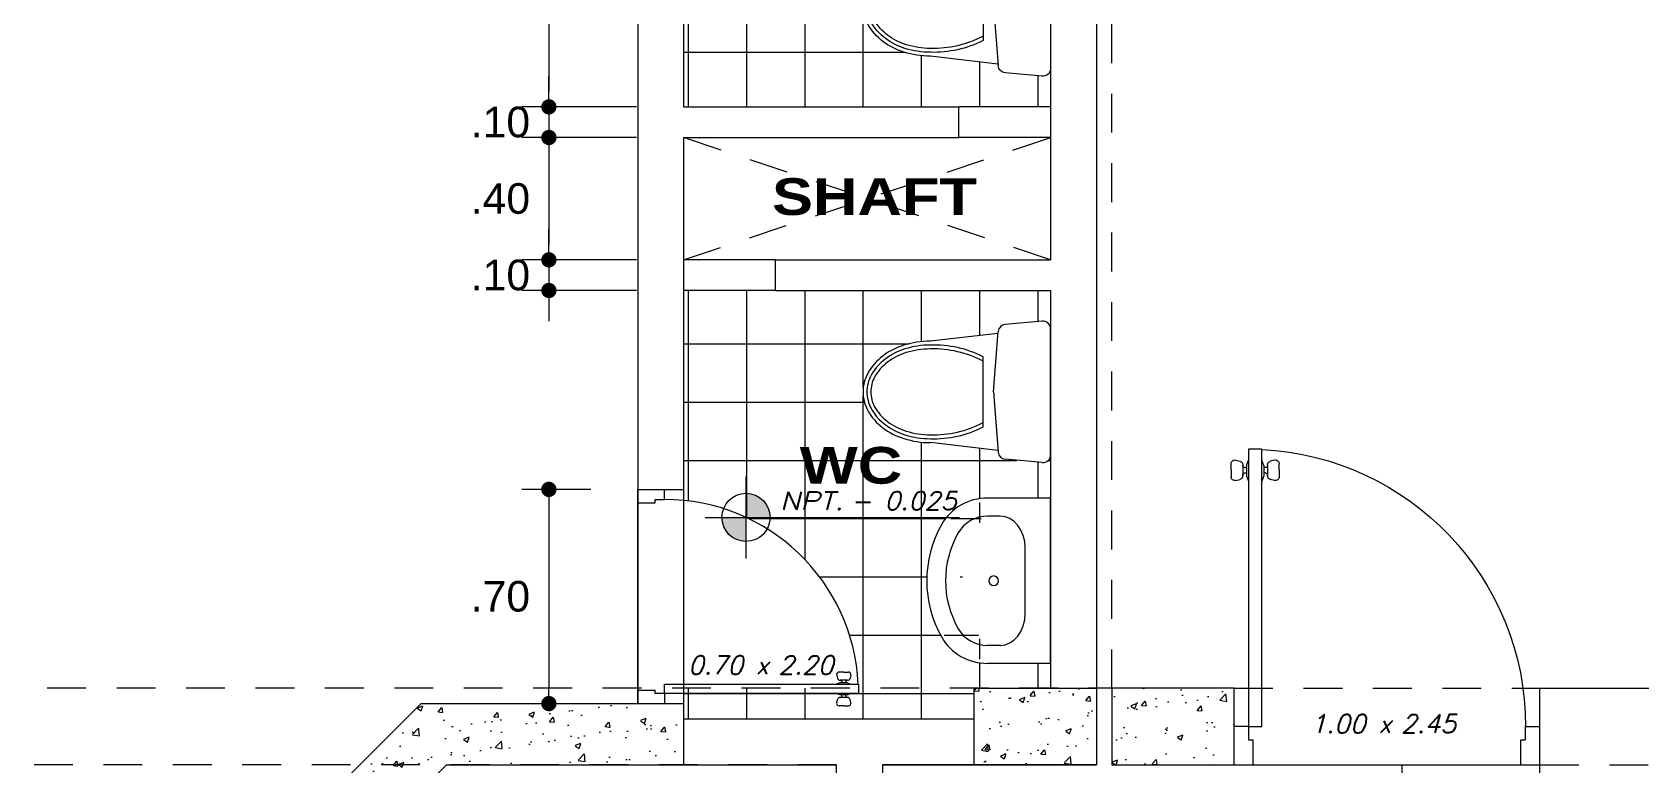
# Model space of a CAD drawing. Header units: millimetres. Extents: x 2178 to 2304, y 1220 to 1359.
# Drawn here: x 2190.05 to 2195.31, y 1340.27 to 1342.66 of the extents above; entities that cross this region are included whole.
import ezdxf
from ezdxf.enums import TextEntityAlignment as Align

# ---------------------------------------------------------------- set-up
doc = ezdxf.new("R2010")
doc.units = ezdxf.units.MM
doc.linetypes.add('HIDDEN', pattern=[9.524999999999999, 6.35, -3.175])
doc.layers.get('0').update_dxf_attribs({"lineweight": 0})
for name, color, linetype, lineweight in [('carpinteria', 12, 'Continuous', 5), ('COTAS', 40, 'Continuous', 20), ('Mobiliario', 52, 'Continuous', 5), ('PLUMA 1', 46, 'Continuous', 13), ('PLUMA 7', 10, 'Continuous', 0), ('PLUMA4', 160, 'Continuous', 40), ('PROY', 13, 'HIDDEN', 13), ('TEXTO', 5, 'Continuous', 18), ('TEXTOS', 42, 'Continuous', 13)]:
    doc.layers.add(name, color=color, linetype=linetype, lineweight=lineweight)
doc.layers.add('pisos....', color=7, linetype='Continuous', lineweight=5, true_color=0x7c7f7e)
doc.styles.add('ARIAL', font='arial.ttf')
doc.styles.add('ARIAL-N', font='arialbd.ttf')
doc.styles.add('SIMPLEX', font='simplex.shx', dxfattribs={"width": 1.2, "oblique": 15})
doc.dimstyles.new('RPM 50', dxfattribs={"dimtxt": 0.1, "dimasz": 0.05, "dimexe": 0.08849999999999973, "dimexo": 0.1535, "dimgap": 0.07099999999999997, "dimtad": 2, "dimtih": 1, "dimtoh": 1, "dimzin": 4, "dimdsep": 46, "dimtxsty": 'ARIAL', "dimblk": 'DOT', "dimcen": 0.4, "dimdle": 0.25, "dimclrd": 8, "dimclre": 8, "dimclrt": 9, "dimadec": 0, "dimazin": 0, "dimtfac": 1, "dimtix": 1, "dimtmove": 0, "dimatfit": 3, "dimldrblk": 'DOT', "dimfxl": 0.5, "dimfxlon": 1, "dimlwd": 0, "dimlwe": 0, "dimarcsym": 0})
pattern_1 = [(0, (1019.093095671087, -426.9564722311436), (0, 0.1905), []), (90, (1019.093095671087, -426.9564722311436), (-0.1905, 1.166437552015814e-17), [])]
pattern_2 = [(49.99999999999999, (1024.543095671087, -430.4064722311437), (0.182184668996004, -0.01593908553890309), [0.01905, -0.20955]), (355, (1024.543095671087, -430.4064722311437), (-0.03524342142496934, 0.1910568452390352), [0.01524, -0.16764058417]), (100.4514447, (1024.558277678087, -430.4078004846438), (0.1469412470903533, 0.1751177519121951), [0.01619000879999998, -0.1780902445999998]), (46.18420000000001, (1024.543095671087, -430.3556722311437), (0.2710790408921299, -0.04204232793272715), [0.028575, -0.314325]), (96.63555760999992, (1024.565685571087, -430.3591757311438), (0.237404134051503, 0.2474261245977215), [0.02428502314, -0.26713560816]), (351.1841511700001, (1024.543095671087, -430.3556722311437), (0.237404134064977, 0.2474261245855326), [0.02285996707, -0.25145973192]), (21, (1024.568495671087, -430.3683722311437), (0.1516143912691325, -0.1022651981870876), [0.01905, -0.20955]), (326.0000000000001, (1024.568495671087, -430.3683722311437), (0.06180202834764707, 0.1841879661223193), [0.01524, -0.16764]), (71.45144499999999, (1024.581130203687, -430.3768943310436), (0.2134164192787162, 0.08192276888590524), [0.0161900088, -0.1780899376]), (37.50000000000001, (1024.543095671087, -430.4064722311437), (0.003088603250591816, 0.0845550388731531), [0, -0.165608, 0, -0.17018, 0, -0.168275]), (7.499999999999999, (1024.543095671087, -430.4064722311437), (0.06681966251030574, 0.1001805748181195), [0, -0.09702799999999999, 0, -0.161798, 0, -0.06413500000000001]), (327.5, (1024.486453671087, -430.4064722311437), (0.1355905951668714, -0.005728743992673458), [0, -0.0635, 0, -0.19812, 0, -0.26289]), (317.5, (1024.461053671087, -430.4064722311437), (0.148129181386018, 0.02542649103333302), [0, -0.08255, 0, -0.131572, 0, -0.18669])]

# ---------------------------------------------------------------- blocks, each defined once
blk = doc.blocks.new('puerta de 0.80')
for p, q in [((0, 0.7578726278069325), (0, 0.8078726278070008)), ((0, 0.05787262780700075), (0, 0.8078726278070008)), ((0.1000000000000227, 0.770372627806978), (0.1000000000000227, 0.8078726278070008)), ((0, 0.7578726278069325), (0.06500000000005457, 0.7578726278069325)), ((0.06500000000005457, 0.7578726278069325), (0.06500000000005457, 0.770372627806978)), ((0.06500000000005457, 0.770372627806978), (0.1000000000000227, 0.770372627806978)), ((0.743372223558481, 0.1131570363396577), (0.7462233707656196, 0.1025164101029077)), ((0.7699992280930701, 0.1257452267906274), (0.753031481821381, 0.1257452267906274)), ((0.7820575276252839, 0.09510460055400927), (0.7558826290285197, 0.09510460055400927)), ((0.7558826290285197, 0.09510460055400927), (0.7579409285608563, 0.09510460055400927)), ((0.7820575276252839, 0.08545825626470105), (0.7558826290285197, 0.08545825626470105)), ((0.762940928560738, 0.09010460055401381), (0.762940928560738, 0.08545825626470105)), ((0.7699992280930701, 0.1257452267906274), (0.7869669743646455, 0.1257452267906274)), ((0.7770575276252885, 0.09010460055401381), (0.7770575276252885, 0.08545825626470105)), ((0.7841158271576205, 0.09510460055400927), (0.7820575276252839, 0.09510460055400927)), ((0.7966262326275455, 0.1131570363396577), (0.7937750854204069, 0.1025164101029077)), ((0, 0.007872627806932542), (0, 0.05787262780700075)), ((0, 0.05787262780700075), (0.06500000000005457, 0.05787262780700075)), ((0.06500000000005457, 0.04537262780695528), (0.06500000000005457, 0.05787262780700075)), ((0.1000000000000227, 0.04537262780695528), (0.06500000000005457, 0.04537262780695528)), ((0.1000000000000227, 0.08037262780703713), (0.8250000000000455, 0.08037262780703713)), ((0.1000000000000227, 0.04537262780695528), (0.1000000000000227, 0.08037262780703713)), ((0.8250000000000455, 0.04537262780695528), (0.1000000000000227, 0.04537262780695528)), ((0.1000000000000227, 0.04537262780695528), (0.1000000000000227, 0.007872627806932542)), ((0.8250000000000455, 0.04537262780695528), (0.7720000000000482, 0.04537262780695528)), ((0.8250000000000455, 0.08037262780703713), (0.8250000000000455, 0.04537262780695528)), ((0.743372223558481, 0.01258821927433473), (0.7462233707656196, 0.02322884551108473)), ((0.7699992280930701, 2.882325134123676e-08), (0.753031481821381, 2.882325134123676e-08)), ((0.7820575276252839, 0.04028699934929136), (0.7558826290285197, 0.04028699934929136)), ((0.7820575276252839, 0.03064065505998315), (0.7558826290285197, 0.03064065505998315)), ((0.7558826290285197, 0.03064065505998315), (0.7579409285608563, 0.03064065505998315)), ((0.762940928560738, 0.0356406550599786), (0.762940928560738, 0.04028699934929136)), ((0.7699992280930701, 2.882325134123676e-08), (0.7869669743646455, 2.882325134123676e-08)), ((0.7770575276252885, 0.0356406550599786), (0.7770575276252885, 0.04028699934929136)), ((0.7841158271576205, 0.03064065505998315), (0.7820575276252839, 0.03064065505998315)), ((0.7966262326275455, 0.01258821927433473), (0.7937750854204069, 0.02322884551108473))]:
    blk.add_line(p, q)
at = {"linetype": 'Continuous', "lineweight": 0}
for p, q in [((0.7558826290285197, 0.08545825626470105), (0.7419099796773025, 0.08037262780692345)), ((0.7820575276252839, 0.08545825626470105), (0.796030176976501, 0.08037262780692345)), ((0.7558826290285197, 0.04028699934929136), (0.7419099796773025, 0.04537262780695528)), ((0.7820575276252839, 0.04028699934929136), (0.796030176976501, 0.04537262780695528))]:
    blk.add_line(p, q, dxfattribs=at)
for centre, radius, start, end in [((0.1000000000000227, 0.04537262780695528), 0.725, 2.767078666097358, 90), ((0.753031481821381, 0.1157452267906365), 0.01, 90, 195.0000000000087), ((0.7558826290285197, 0.1051046005540002), 0.01, 195.0000000001698, 270), ((0.7579409285607426, 0.09010460055401381), 0.005, 0, 90), ((0.7820575276252839, 0.09010460055401381), 0.005, 90, 180), ((0.7841158271575068, 0.1051046005540002), 0.01, 270, 344.9999999998302), ((0.7869669743646455, 0.1157452267906365), 0.01, 344.9999999999912, 90), ((0.753031481821381, 0.01000002882324225), 0.01, 164.9999999999913, 270), ((0.7558826290285197, 0.02064065505999224), 0.01, 90, 164.9999999998302), ((0.7579409285607426, 0.0356406550599786), 0.005, 270, 0), ((0.7820575276252839, 0.0356406550599786), 0.005, 180, 270), ((0.7841158271575068, 0.02064065505999224), 0.01, 15.00000000016984, 90), ((0.7869669743646455, 0.01000002882324225), 0.01, 270, 15.00000000000872)]:
    blk.add_arc(centre, radius, start, end)
blk = doc.blocks.new('P')
at = {"style": 'SIMPLEX', "oblique": 15}
blk.add_text('x', height=0.06, dxfattribs=at).set_placement((-0.01697368369676155, 0.0255492955629677))
blk.add_attdef('L', text='', height=0.06, dxfattribs=at).set_placement((-0.057659880294743, 0.02554929556297481), align=Align.RIGHT)
blk.add_attdef('H', (0.05806964743619147, 0.02554929556297481), '', height=0.06, dxfattribs=at)
blk = doc.blocks.new('LAVATORIO')
at = {"layer": 'PLUMA 1', "linetype": 'Continuous', "lineweight": 20}
for p, q in [((-0.2999934783219942, 0.2071363636785648), (-0.2999934783219942, -0.02195454545901754)), ((-0.2999934783219942, 0.2071363636785648), (0.2999934783219942, 0.2071363636785648)), ((0.2999934783219942, 0.2071363636785648), (0.2999934783219942, -0.02195454545901754)), ((-0.1188260869807323, 0.1148181818415779), (0.1188260869807323, 0.1148181818415779)), ((-0.234782608743501, 0.02386363636850319), (-0.234782608743501, -0.02195454545901754)), ((0.234782608743501, 0.02386363636850319), (0.234782608743501, -0.02195454545901754))]:
    blk.add_line(p, q, dxfattribs=at)
blk.add_circle((0, 0), 0.01750000000356522, dxfattribs=at)
at = {"layer": 'PLUMA 1', "linetype": 'Continuous', "lineweight": 20, "extrusion": (0, 0, -1)}
for centre, major_axis, ratio, start_param, end_param in [((-0.1188260869807323, 0.02386363636850319), (0.1159565217627687, 2.11200665065676e-14), 0.7846746081733931, 3.141592653590338, 4.712388980384833), ((0.1188260869807323, 0.02386363636850319), (-0.1159565217627687, 9.952126509930016e-14), 0.7846746081733929, 1.570796326794223, 3.1415926535887), ((-0.1188521754517069, -0.02195454545901754), (2.795176774598603e-13, 0.1893818215381344), 0.9565217391304283, 3.638567482427635, 4.712388980383277), ((-0.1188521754517069, -0.02195454545901754), (-1.25662522260505e-12, 0.1212000033427651), 0.9565217391302343, 3.638567482442401, 4.712388980394607), ((0.1188521754517069, -0.02195454545901754), (1.256475748923904e-12, 0.1212000033427651), 0.9565217391302343, 1.57079632678498, 2.644617824737187), ((0.1188521754517069, -0.02195454545901754), (-2.791350386132135e-13, 0.1893818215381344), 0.9565217391304283, 1.570796326796306, 2.64461782475195), ((0, 0.2071363636785648), (-2.207522384136759e-16, 0.3818181859691521), 0.9565217391303741, 2.64461781258921, 3.638567494590378), ((0, 0.2071363636785648), (1.873049312265182e-16, 0.4500000041648561), 0.9565217391303545, 2.644617814432515, 3.638567492747071)]:
    blk.add_ellipse(centre, major_axis=major_axis, ratio=ratio, start_param=start_param, end_param=end_param, dxfattribs=at)
blk = doc.blocks.new('A$C17BD6781')
at = {"layer": 'Mobiliario', "linetype": 'Continuous'}
for p, q in [((0.0470258381902795, 0.2024778968581415), (0.07702583819028064, 0.4624778968581325)), ((0.4970258381902681, 0.2024778968581415), (0.467025838190267, 0.4624778968581325)), ((0.1371245447934086, 0.2600000207519599), (0.406927131587139, 0.2600000207519599)), ((0.2720258381902738, 0.2200000207519395), (0.04046188830088226, 0.2019667219995256)), ((0.2720258381902738, 0.2200000207519395), (0.5035897880796654, 0.2019667219995256)), ((2.658856601556181e-08, 0.03271609313324575), (0.01291432294007677, 0.1747733529997788)), ((0.5440516497919816, 0.03271609313324575), (0.5311373534404709, 0.1747733529997788)), ((0.0298768227825974, 2.075196903206233e-08), (0.5141748535979502, 2.075196903206233e-08))]:
    blk.add_line(p, q, dxfattribs=at)
for points in [[(0.467025838190267, 0.4624778968581325, 0.07568148098942781), (0.4514763274974598, 0.564619449634364, 0.08594715031423093), (0.409911660521658, 0.6457161817953931, 0.1060218382171382), (0.3436150782673906, 0.7032144903049868, 0.1264657149685374), (0.2720258381902738, 0.7216159645624032, 0.1264657149685252), (0.2004365981131571, 0.7032144903049868, 0.1060218382171112), (0.1341400158588897, 0.6457161817953931, 0.08594715031425326), (0.09257534888308783, 0.564619449634364, 0.07568148098944026), (0.07702583819028064, 0.4624778968581325, 0.07568148098943636)], [(0.4520258381902806, 0.4624778968581325, 0.0756814809893859), (0.4371558434836231, 0.5601558482174767, 0.08594715031428633), (0.3979260275471859, 0.6366970575473658, 0.1060218382171535), (0.3363817185640983, 0.6900737708649274, 0.1264657149685132), (0.2720258381902738, 0.7066159645624168, 0.1264657149686313), (0.2076699578163925, 0.6900737708648705, 0.1060218382170392), (0.1461256488333618, 0.6366970575473658, 0.08594715031415015), (0.1068958328969813, 0.5601558482175903, 0.07568148098951734), (0.092025838190267, 0.4624778968581325, 0.07568148098951734)], [(0.4370258381902659, 0.4624778968581325, 0.07568148098938046), (0.422835359469758, 0.5556922468005894, 0.08594715031429338), (0.3859403945727138, 0.6276779332993385, 0.1060218382171472), (0.3291483588608344, 0.6769330514248111, 0.1264657149685263), (0.2720258381902738, 0.6916159645624305, 0.1264657149686292), (0.2149033175196564, 0.6769330514248111, 0.1060218382170225), (0.1581112818078338, 0.6276779332993385, 0.08594715031417827), (0.1212163169108464, 0.5556922468007031, 0.07568148098950629), (0.1070258381902818, 0.4624778968581325, 0.07568148098950629)]]:
    blk.add_lwpolyline(points, format="xyb", dxfattribs=at)
for centre, radius, start, end in [((0.5137349313203856, 0.4501454030077241), 0.4218893808016409, 178.3249151335759, 206.7885795011672), ((0.5137349313203856, 0.4501454030077241), 0.4068893808016409, 178.3249151335759, 207.8601275501853), ((0.03031674506016202, 0.4501454030077241), 0.4068893808016409, 332.1398724498131, 1.675084866424104), ((0.03031674506016202, 0.4501454030077241), 0.4218893808016409, 333.2114204988328, 1.675084866424104), ((0.04279111913410816, 0.1720572806184748), 0.03, 94.45298473469602, 174.8055710922652), ((0.5012605572464395, 0.1720572806184748), 0.03, 5.194428907734862, 85.54701526530398), ((0.0298768227825974, 0.03000002075194175), 0.03, 174.8055710922652, 270), ((0.5141748535979502, 0.03000002075194175), 0.03, 270, 5.194428907734862)]:
    blk.add_arc(centre, radius, start, end, dxfattribs=at)
blk = doc.blocks.new('N')
at = {"linetype": 'Continuous'}
h = blk.add_hatch(color=256, dxfattribs=at)
h.paths.add_polyline_path([(0, 0.1000000000000085), (0, 0), (0.1000000000000014, 0, 0.4142135623730981)])
h.paths.add_polyline_path([(-0.1000000000000014, 0, 0.4142135623730981), (0, -0.1000000000000085), (0, 0)])
for points in [[(0, 0.1700000000000017), (0, -0.1700000000000017)], [(-0.1700000000000017, 0), (0.8870854846603891, 0)]]:
    blk.add_lwpolyline(points)
blk.add_circle((0, 0), 0.1)
at = {"color": 64, "style": 'SIMPLEX', "oblique": 15, "width": 1.2}
blk.add_text('NPT.', height=0.075, dxfattribs=at).set_placement((0.1397908554024241, 0.03140925992012455))
at = {"color": 64, "style": 'SIMPLEX', "oblique": 15, "width": 1.062312430358449}
blk.add_attdef('NIV', text='', height=0.075, dxfattribs=at).set_placement((0.434891932751043, 0.03140925992012455), (0.8749927967566862, 0.03140925992012455), align=Align.FIT)
blk = doc.blocks.new('_DOT')
at = {"color": 0, "linetype": 'ByBlock'}
blk.add_line((-0.5, 0), (-1, 0), dxfattribs=at)
at = {"color": 0, "linetype": 'ByBlock', "const_width": 0.5}
blk.add_lwpolyline([(-0.25, 0, 1), (0.25, 0, 1)], format="xyb", close=True, dxfattribs=at)
blk = doc.blocks.new('*D1008')
at = {"color": 8, "lineweight": 0, "transparency": 16777216}
for p, q in [((2191.735834464882, 1343.819712895097), (2191.647334464883, 1343.819712895097)), ((2191.735834464882, 1343.769712895097), (2191.735834464882, 1342.469712895097)), ((2192.022813205591, 1342.419712895097), (2191.647334464883, 1342.419712895097))]:
    blk.add_line(p, q, dxfattribs=at)
at = {"layer": 'Defpoints', "color": 0, "transparency": 16777216}
for p in [(2191.795012138965, 1343.819712895097), (2191.735834464882, 1342.419712895097), (2192.176313205591, 1342.419712895097)]:
    blk.add_point(p, dxfattribs=at)
at = {"color": 8, "lineweight": 0, "transparency": 16777216, "xscale": 0.05, "yscale": 0.05, "zscale": 0.05}
for p, rotation in [((2191.735834464882, 1343.819712895097), 90), ((2191.735834464882, 1342.419712895097), 270)]:
    blk.add_blockref('_DOT', p, dxfattribs=dict(at, rotation=rotation))
at = {"color": 9, "transparency": 16777216, "insert": (2191.539834464882, 1343.119712895096), "char_height": 0.1, "attachment_point": 5, "style": 'ARIAL'}
blk.add_mtext('1.40', dxfattribs=at)
blk = doc.blocks.new('*D1009')
at = {"color": 8, "lineweight": 0, "transparency": 16777216}
for p, q in [((2191.735834464883, 1342.469712895097), (2191.735834464883, 1342.519712895097)), ((2192.022813205591, 1342.419712895097), (2191.647334464883, 1342.419712895097)), ((2191.735834464883, 1342.419712895097), (2191.735834464883, 1342.319712895097)), ((2192.022813205591, 1342.319712895097), (2191.647334464883, 1342.319712895097)), ((2191.735834464883, 1342.269712895097), (2191.735834464883, 1342.219712895097))]:
    blk.add_line(p, q, dxfattribs=at)
at = {"layer": 'Defpoints', "color": 0, "transparency": 16777216}
for p in [(2192.176313205591, 1342.419712895097), (2191.735834464883, 1342.319712895097), (2192.176313205591, 1342.319712895097)]:
    blk.add_point(p, dxfattribs=at)
at = {"color": 8, "lineweight": 0, "transparency": 16777216, "xscale": 0.05, "yscale": 0.05, "zscale": 0.05}
for p, rotation in [((2191.735834464883, 1342.419712895097), 270), ((2191.735834464883, 1342.319712895097), 90)]:
    blk.add_blockref('_DOT', p, dxfattribs=dict(at, rotation=rotation))
at = {"color": 9, "transparency": 16777216, "insert": (2191.577419730913, 1342.369712895096), "char_height": 0.1, "attachment_point": 5, "style": 'ARIAL'}
blk.add_mtext('.10', dxfattribs=at)
blk = doc.blocks.new('*D1010')
at = {"color": 8, "lineweight": 0, "transparency": 16777216}
for p, q in [((2192.022813205591, 1342.319712895097), (2191.647334464883, 1342.319712895097)), ((2191.735834464883, 1342.269712895097), (2191.735834464883, 1341.969712895097)), ((2192.022813205591, 1341.919712895097), (2191.647334464883, 1341.919712895097))]:
    blk.add_line(p, q, dxfattribs=at)
at = {"layer": 'Defpoints', "color": 0, "transparency": 16777216}
for p in [(2192.176313205591, 1342.319712895097), (2191.735834464883, 1341.919712895097), (2192.176313205591, 1341.919712895097)]:
    blk.add_point(p, dxfattribs=at)
at = {"color": 8, "lineweight": 0, "transparency": 16777216, "xscale": 0.05, "yscale": 0.05, "zscale": 0.05}
for p, rotation in [((2191.735834464883, 1342.319712895097), 90), ((2191.735834464883, 1341.919712895097), 270)]:
    blk.add_blockref('_DOT', p, dxfattribs=dict(at, rotation=rotation))
at = {"color": 9, "transparency": 16777216, "insert": (2191.577419730913, 1342.119712895096), "char_height": 0.1, "attachment_point": 5, "style": 'ARIAL'}
blk.add_mtext('.40', dxfattribs=at)
blk = doc.blocks.new('*D1011')
at = {"color": 8, "lineweight": 0, "transparency": 16777216}
for p, q in [((2191.735834464883, 1341.969712895097), (2191.735834464883, 1342.019712895097)), ((2192.022813205591, 1341.919712895097), (2191.647334464883, 1341.919712895097)), ((2191.735834464883, 1341.919712895097), (2191.735834464883, 1341.819712895097)), ((2192.022813205591, 1341.819712895097), (2191.647334464883, 1341.819712895097)), ((2191.735834464883, 1341.769712895097), (2191.735834464883, 1341.719712895097))]:
    blk.add_line(p, q, dxfattribs=at)
at = {"layer": 'Defpoints', "color": 0, "transparency": 16777216}
for p in [(2192.176313205591, 1341.919712895097), (2191.735834464883, 1341.819712895097), (2192.176313205591, 1341.819712895097)]:
    blk.add_point(p, dxfattribs=at)
at = {"color": 8, "lineweight": 0, "transparency": 16777216, "xscale": 0.05, "yscale": 0.05, "zscale": 0.05}
for p, rotation in [((2191.735834464883, 1341.919712895097), 270), ((2191.735834464883, 1341.819712895097), 90)]:
    blk.add_blockref('_DOT', p, dxfattribs=dict(at, rotation=rotation))
at = {"color": 9, "transparency": 16777216, "insert": (2191.577419730913, 1341.869712895096), "char_height": 0.1, "attachment_point": 5, "style": 'ARIAL'}
blk.add_mtext('.10', dxfattribs=at)
blk = doc.blocks.new('*D1012')
at = {"color": 8, "lineweight": 0, "transparency": 16777216}
for p, q in [((2191.872813205591, 1341.169712895097), (2191.647334464883, 1341.169712895097)), ((2191.735834464883, 1341.119712895097), (2191.735834464883, 1340.519712895097)), ((2191.735834464883, 1340.469712895097), (2191.824334464883, 1340.469712895097))]:
    blk.add_line(p, q, dxfattribs=at)
at = {"layer": 'Defpoints', "color": 0, "transparency": 16777216}
for p in [(2192.026313205591, 1341.169712895097), (2191.735834464879, 1340.469712895097), (2191.735834464883, 1340.469712895097)]:
    blk.add_point(p, dxfattribs=at)
at = {"color": 8, "lineweight": 0, "transparency": 16777216, "xscale": 0.05, "yscale": 0.05, "zscale": 0.05}
for p, rotation in [((2191.735834464883, 1341.169712895097), 90), ((2191.735834464883, 1340.469712895097), 270)]:
    blk.add_blockref('_DOT', p, dxfattribs=dict(at, rotation=rotation))
at = {"color": 9, "transparency": 16777216, "insert": (2191.577419730913, 1340.819712895096), "char_height": 0.1, "attachment_point": 5, "style": 'ARIAL'}
blk.add_mtext('.70', dxfattribs=at)

msp = doc.modelspace()

# ---------------------------------------------------------------- hatches: boundary and pattern name
h = msp.add_hatch()
h.set_pattern_fill('NET', color=256, scale=0.06)
h.set_pattern_definition(pattern_1)
h.paths.add_polyline_path([(2193.12631320559, 1340.519712895096), (2192.17631320559, 1340.519712895096), (2192.17631320559, 1340.469712895096), (2192.17631320559, 1340.419712895096), (2193.12631320559, 1340.419712895096)])
h.paths.add_polyline_path([(2192.706238542262, 1340.498075470196), (2192.706238542262, 1340.494009918943, 0.464648955452275), (2192.7112250264, 1340.489553686055, -0.3779349762624743), (2192.720866405333, 1340.483149585588), (2192.723361159139, 1340.47383903763, -0.4931454260358821), (2192.714909308159, 1340.462824370986), (2192.700062530172, 1340.462824370986), (2192.685215752184, 1340.462824370986, -0.493145426028799), (2192.676763901204, 1340.47383903763), (2192.67925865501, 1340.483149585587, -0.3394542588673253), (2192.68771050599, 1340.489634918943), (2192.689511518081, 1340.489634918943, 0.414213562373095), (2192.693886518081, 1340.494009918943), (2192.693886518081, 1340.498075470196)], flags=16)
h = msp.add_hatch()
h.set_pattern_fill('AR-CONC', color=256, scale=0.001)
h.set_pattern_definition(pattern_2)
h.paths.add_polyline_path([(2193.526313205591, 1340.269712895096), (2193.526313205591, 1340.519712895096), (2193.12631320559, 1340.519712895096), (2193.12631320559, 1340.269712895096)])
h = msp.add_hatch()
h.set_pattern_fill('AR-CONC', color=256, scale=0.001)
h.set_pattern_definition(pattern_2)
h.paths.add_polyline_path([(2193.97631320559, 1340.269712895096), (2193.97631320559, 1340.519712895096), (2193.57631320559, 1340.519712895096), (2193.57631320559, 1340.269712895096)])
h = msp.add_hatch()
h.set_pattern_fill('AR-CONC', color=256, scale=0.001)
h.set_pattern_definition([(49.99999999999999, (1019.093095671087, -426.9564722311436), (0.182184668996004, -0.01593908553890309), [0.01905, -0.20955]), (355, (1019.093095671087, -426.9564722311436), (-0.03524342142496934, 0.1910568452390352), [0.01524, -0.16764058417]), (100.4514447, (1019.108277678087, -426.9578004846437), (0.1469412470903533, 0.1751177519121951), [0.01619000879999999, -0.1780902445999999]), (46.18420000000001, (1019.093095671087, -426.9056722311436), (0.2710790408921299, -0.04204232793272715), [0.028575, -0.314325]), (96.63555760999992, (1019.115685571087, -426.9091757311437), (0.237404134051503, 0.2474261245977215), [0.02428502314, -0.26713560816]), (351.1841511700001, (1019.093095671087, -426.9056722311436), (0.237404134064977, 0.2474261245855326), [0.02285996707, -0.25145973192]), (21, (1019.118495671087, -426.9183722311436), (0.1516143912691325, -0.1022651981870876), [0.01905, -0.20955]), (326.0000000000001, (1019.118495671087, -426.9183722311436), (0.06180202834764707, 0.1841879661223193), [0.01524, -0.16764]), (71.45144499999999, (1019.131130203687, -426.9268943310435), (0.2134164192787162, 0.08192276888590524), [0.0161900088, -0.1780899376]), (37.50000000000001, (1019.093095671087, -426.9564722311436), (0.003088603250591816, 0.0845550388731531), [0, -0.165608, 0, -0.17018, 0, -0.168275]), (7.499999999999999, (1019.093095671087, -426.9564722311436), (0.06681966251030574, 0.1001805748181195), [0, -0.09702799999999999, 0, -0.161798, 0, -0.06413500000000001]), (327.5, (1019.036453671087, -426.9564722311436), (0.1355905951668714, -0.005728743992673458), [0, -0.0635, 0, -0.19812, 0, -0.26289]), (317.5, (1019.011053671087, -426.9564722311436), (0.148129181386018, 0.02542649103333302), [0, -0.08255, 0, -0.131572, 0, -0.18669])])
h.paths.add_polyline_path([(2190.95131320559, 1339.819712895096), (2191.40131320559, 1340.269712895096), (2192.17631320559, 1340.269712895096), (2192.17631320559, 1340.469712895096), (2191.318470493115, 1340.469712895096), (2190.75131320559, 1339.902555607571), (2190.75131320559, 1337.719712895096), (2190.95131320559, 1337.719712895096)])
at = {"layer": 'pisos....'}
h = msp.add_hatch(dxfattribs=at)
h.set_pattern_fill('NET', color=256, scale=0.06)
h.set_pattern_definition(pattern_1)
edge = h.paths.add_edge_path()
edge.add_ellipse((2193.170131387366, 1343.475303961278), major_axis=(-0.1704436393843569, 2.49983864526988e-13), ratio=0.9565217391305934, start_angle=270.0000000000804, end_angle=331.5254397833825)
edge.add_line((2193.169982787856, 1343.638331133861), (2193.37631320559, 1343.638331133861))
edge.add_line((2193.37631320559, 1343.638331133861), (2193.37631320559, 1343.719712895096))
edge.add_line((2193.37631320559, 1343.719712895096), (2193.12631320559, 1343.719712895096))
edge.add_line((2193.12631320559, 1343.719712895096), (2192.744620212898, 1343.719712895096))
edge.add_arc((2192.11381320559, 1343.786900395096), 0.6343750000001273, 275.65407666117903, 353.92032528726116, ccw=False)
edge.add_line((2192.17631320559, 1343.155611720538), (2192.17631320559, 1343.119712895096))
edge.add_line((2192.17631320559, 1343.119712895096), (2192.17631320559, 1342.419712895096))
edge.add_line((2192.17631320559, 1342.419712895096), (2193.07631320559, 1342.419712895096))
edge.add_line((2193.07631320559, 1342.419712895096), (2193.37631320559, 1342.419712895096))
edge.add_line((2193.37631320559, 1342.419712895096), (2193.37631320559, 1342.545248169082))
edge.add_arc((2193.35081320559, 1342.545248169082), 0.02549999999999674, -95.19442890754982, 0, ccw=False)
edge.add_line((2193.348504544067, 1342.519852892317), (2193.22775587318, 1342.530830044216))
edge.add_arc((2193.230064534704, 1342.556225320981), 0.02550000000009441, 184.4529847348701, 264.80557109245024, ccw=False)
edge.add_line((2193.20464150953, 1342.554245474772), (2193.2042070109, 1342.559824832178))
edge.add_line((2193.2042070109, 1342.559824832178), (2192.9832070109, 1342.585324832178))
edge.add_arc((2192.9832070109, 1342.877085828798), 0.2917609966197345, 252.6880842846832, 270, ccw=False)
edge.add_arc((2192.963927997866, 1342.815233353145), 0.2269735820391569, 233.0387361203023, 252.6880842846931, ccw=False)
edge.add_arc((2192.934402557898, 1342.77599660719), 0.1778688588609802, 208.8307546820017, 233.038736120291, ccw=False)
edge.add_arc((2192.889127600367, 1342.751074832179), 0.1261879470160388, 180.0000000001032, 208.8307546820445, ccw=False)
edge.add_arc((2192.889127600367, 1342.751074832178), 0.1261879470156083, 151.1692453185479, 179.9999999998968, ccw=False)
edge.add_arc((2192.934402557899, 1342.726153057167), 0.177868858861434, 126.9612638786393, 151.169245318531, ccw=False)
edge.add_arc((2192.963927997866, 1342.686916311212), 0.2269735820387949, 107.3119157158136, 126.9612638785843, ccw=False)
edge.add_arc((2192.9832070109, 1342.625063835559), 0.2917609966196871, 90, 107.31191571585211, ccw=False)
edge.add_line((2192.9832070109, 1342.916824832178), (2193.2042070109, 1342.942324832178))
edge.add_line((2193.2042070109, 1342.942324832178), (2193.20464150953, 1342.947904189585))
edge.add_arc((2193.230064534704, 1342.945924343376), 0.0255000000000944, 95.19442890754982, 175.5470152651299, ccw=False)
edge.add_line((2193.22775587318, 1342.971319620141), (2193.348504544067, 1342.98229677204))
edge.add_arc((2193.35081320559, 1342.956901495275), 0.02549999999999674, 0, 95.19442890754982, ccw=False)
edge.add_line((2193.37631320559, 1342.956901495275), (2193.37631320559, 1343.098342872882))
edge.add_line((2193.37631320559, 1343.098342872882), (2193.169982787856, 1343.098342872882))
edge.add_ellipse((2193.170131387366, 1343.261370045465), major_axis=(0.170443639384357, 2.499081723458499e-13), ratio=0.956521739130593, start_angle=208.4745602166176, end_angle=269.9999999999196, ccw=False)
edge.add_ellipse((2193.37631320559, 1343.368337003371), major_axis=(0.4050000037482276, 4.744386080289655e-16), ratio=0.9565217391312869, start_angle=151.5254391921268, end_angle=208.4745608078731, ccw=False)
h.paths.add_polyline_path([(2193.12631320559, 1343.819712895096), (2192.723459010348, 1343.819712895096, -0.1196100031960744), (2192.723361159139, 1343.815586752562), (2192.720866405333, 1343.806276204605, -0.3394542588609729), (2192.712414554353, 1343.79979087125), (2192.710613542262, 1343.79979087125, 0.4142135623730913), (2192.706238542262, 1343.79541587125), (2192.706238542262, 1343.791350319997), (2192.710613542262, 1343.791350319997), (2192.722839610445, 1343.786900395096), (2192.74818820559, 1343.786900395096), (2192.74818820559, 1343.756275395096), (2192.747448550248, 1343.756275395096, -0.01445493358691748), (2192.744620212899, 1343.719712895096), (2193.12631320559, 1343.719712895096)])
h = msp.add_hatch(dxfattribs=at)
h.set_pattern_fill('NET', color=256, scale=0.06)
h.set_pattern_definition(pattern_1)
edge = h.paths.add_edge_path()
edge.add_line((2192.17631320559, 1341.169712895096), (2192.17631320559, 1341.133814069654))
edge.add_arc((2192.11381320559, 1340.502525395096), 0.6343750000001274, 2.76707866610559, 84.34592333882102, ccw=False)
edge.add_line((2192.747448550248, 1340.533150395097), (2192.74818820559, 1340.533150395097))
edge.add_line((2192.74818820559, 1340.533150395097), (2192.74818820559, 1340.519712895096))
edge.add_line((2192.74818820559, 1340.519712895096), (2193.37631320559, 1340.519712895096))
edge.add_line((2193.37631320559, 1340.519712895096), (2193.37631320559, 1340.601094656331))
edge.add_line((2193.37631320559, 1340.601094656331), (2193.169982787856, 1340.601094656331))
edge.add_ellipse((2193.170131387366, 1340.764121828915), major_axis=(0.1704436393843569, 2.49983864526988e-13), ratio=0.9565217391305934, start_angle=208.4745602166175, end_angle=269.9999999999196, ccw=False)
edge.add_ellipse((2193.37631320559, 1340.871088786821), major_axis=(-0.4050000037482276, 4.744386080289655e-16), ratio=0.9565217391312869, start_angle=-28.474560807873104, end_angle=28.474560807873274, ccw=False)
edge.add_ellipse((2193.170131387366, 1340.978055744727), major_axis=(-0.170443639384357, 2.499081723458499e-13), ratio=0.956521739130593, start_angle=-89.99999999991968, end_angle=-28.47456021661759, ccw=False)
edge.add_line((2193.169982787856, 1341.141082917311), (2193.37631320559, 1341.141082917311))
edge.add_line((2193.37631320559, 1341.141082917311), (2193.37631320559, 1341.282524294917))
edge.add_arc((2193.35081320559, 1341.282524294917), 0.02549999999999673, -95.19442890754982, 0, ccw=False)
edge.add_line((2193.348504544067, 1341.257129018152), (2193.22775587318, 1341.268106170051))
edge.add_arc((2193.230064534704, 1341.293501446816), 0.0255000000000944, 184.4529847348701, 264.80557109245024, ccw=False)
edge.add_line((2193.20464150953, 1341.291521600608), (2193.2042070109, 1341.297100958014))
edge.add_line((2193.2042070109, 1341.297100958014), (2192.9832070109, 1341.322600958014))
edge.add_arc((2192.9832070109, 1341.614361954634), 0.2917609966196871, 252.68808428414792, 270, ccw=False)
edge.add_arc((2192.963927997866, 1341.55250947898), 0.2269735820387948, 233.0387361214157, 252.6880842841864, ccw=False)
edge.add_arc((2192.934402557899, 1341.513272733025), 0.177868858861434, 208.830754681469, 233.0387361213607, ccw=False)
edge.add_arc((2192.889127600367, 1341.488350958014), 0.1261879470156083, 180.0000000001032, 208.8307546814521, ccw=False)
edge.add_arc((2192.889127600367, 1341.488350958014), 0.1261879470160389, 151.1692453179555, 179.9999999998968, ccw=False)
edge.add_arc((2192.934402557898, 1341.463429183003), 0.1778688588609801, 126.96126387970901, 151.1692453179983, ccw=False)
edge.add_arc((2192.963927997866, 1341.424192437048), 0.2269735820391569, 107.3119157153069, 126.96126387969781, ccw=False)
edge.add_arc((2192.9832070109, 1341.362339961394), 0.2917609966197344, 90, 107.31191571531679, ccw=False)
edge.add_line((2192.9832070109, 1341.654100958014), (2193.2042070109, 1341.679600958014))
edge.add_line((2193.2042070109, 1341.679600958014), (2193.20464150953, 1341.68518031542))
edge.add_arc((2193.230064534704, 1341.683200469212), 0.0255000000000944, 95.19442890754982, 175.5470152651299, ccw=False)
edge.add_line((2193.22775587318, 1341.708595745977), (2193.348504544067, 1341.719572897875))
edge.add_arc((2193.35081320559, 1341.69417762111), 0.02549999999999673, 0, 95.19442890754982, ccw=False)
edge.add_line((2193.37631320559, 1341.69417762111), (2193.37631320559, 1341.819712895096))
edge.add_line((2193.37631320559, 1341.819712895096), (2192.47631320559, 1341.819712895096))
edge.add_line((2192.47631320559, 1341.819712895096), (2192.17631320559, 1341.819712895096))
edge.add_line((2192.17631320559, 1341.819712895096), (2192.17631320559, 1341.169712895096))

# ---------------------------------------------------------------- linework, layer by layer
for points in [[(2193.37631320559, 1342.419712895096), (2193.07631320559, 1342.419712895096)], [(2193.37631320559, 1342.319712895096), (2193.07631320559, 1342.319712895096)], [(2192.47631320559, 1341.919712895096), (2192.17631320559, 1341.919712895096)], [(2192.47631320559, 1341.819712895096), (2192.17631320559, 1341.819712895096)], [(2192.02631320559, 1341.169712895096), (2192.02631320559, 1340.469712895096)], [(2192.17631320559, 1341.169712895096), (2192.17631320559, 1340.469712895096)]]:
    msp.add_lwpolyline(points)
msp.add_lwpolyline([(2198.27631320559, 1340.169712895096), (2194.97631320559, 1340.169712895096), (2194.97631320559, 1340.519712895096), (2198.27631320559, 1340.519712895096)], close=True)
msp.add_lwpolyline([(2194.526313205575, 1338.682575122091), (2194.526313205572, 1340.269712895096)], dxfattribs=at)
at = {"layer": 'PLUMA 7'}
for points in [[(2193.526313205591, 1343.969712895096), (2193.526313205591, 1340.519712895096)], [(2193.37631320559, 1343.719712895096), (2193.37631320559, 1341.919712895096)], [(2192.02631320559, 1343.119712895096), (2192.02631320559, 1341.169712895096)], [(2192.17631320559, 1343.119712895096), (2192.17631320559, 1342.419712895096)], [(2192.17631320559, 1342.419712895096), (2193.07631320559, 1342.419712895096)], [(2193.07631320559, 1342.319712895096), (2193.07631320559, 1342.419712895096)], [(2192.17631320559, 1342.319712895096), (2193.07631320559, 1342.319712895096)], [(2192.17631320559, 1342.319712895096), (2192.17631320559, 1341.169712895096)], [(2192.47631320559, 1341.919712895096), (2193.37631320559, 1341.919712895096)], [(2192.47631320559, 1341.819712895096), (2192.47631320559, 1341.919712895096)], [(2192.47631320559, 1341.819712895096), (2193.37631320559, 1341.819712895096)], [(2193.37631320559, 1341.819712895096), (2193.37631320559, 1340.519712895096)], [(2192.02631320559, 1341.169712895096), (2192.17631320559, 1341.169712895096)], [(2190.75131320559, 1339.902555607571), (2191.318470493115, 1340.469712895096)], [(2191.318470493115, 1340.469712895096), (2192.17631320559, 1340.469712895096)], [(2192.17631320559, 1340.469712895096), (2192.17631320559, 1340.269712895096)], [(2192.17631320559, 1340.419712895096), (2193.12631320559, 1340.419712895096)], [(2190.95131320559, 1339.819712895096), (2191.40131320559, 1340.269712895096)], [(2191.40131320559, 1340.269712895096), (2192.17631320559, 1340.269712895096)], [(2192.17631320559, 1340.269712895096), (2192.67631320559, 1340.269712895096)], [(2193.12631320559, 1340.269712895096), (2192.82631320559, 1340.269712895096), (2192.82631320559, 1340.019712895096), (2192.67631320559, 1340.019712895096), (2192.67631320559, 1340.269712895096)], [(2192.82631320559, 1340.269712895096), (2193.526313205591, 1340.269712895096)]]:
    msp.add_lwpolyline(points, dxfattribs=at)
for points in [[(2193.526313205591, 1340.519712895096), (2193.526313205591, 1340.269712895096), (2193.12631320559, 1340.269712895096), (2193.12631320559, 1340.519712895096)], [(2193.57631320559, 1340.519712895096), (2193.57631320559, 1340.269712895096), (2193.97631320559, 1340.269712895096), (2193.97631320559, 1340.519712895096)]]:
    msp.add_lwpolyline(points, close=True, dxfattribs=at)
at = {"layer": 'PROY', "ltscale": 0.02, "flags": 128}
for points in [[(2193.57631320559, 1340.519712895096), (2193.57631320559, 1343.719712895096)], [(2192.17631320559, 1341.919712895096), (2193.37631320559, 1342.319712895096)], [(2193.37631320559, 1341.919712895096), (2192.17631320559, 1342.319712895096)], [(2193.627624213409, 1340.519712895096), (2188.07631320559, 1340.519712895096)], [(2193.97631320559, 1340.519712895096), (2194.97631320559, 1340.519712895096), (2194.97631320559, 1340.519712895096)], [(2192.67631320559, 1340.269712895096), (2188.07631320559, 1340.269712895096)], [(2194.97631320559, 1340.269712895096), (2198.27631320559, 1340.269712895096)]]:
    msp.add_lwpolyline(points, dxfattribs=at)

# ---------------------------------------------------------------- block references
at = {"layer": 'carpinteria', "xscale": -1.25, "yscale": 1.25, "zscale": 1.25, "rotation": 270}
msp.add_blockref('puerta de 0.80', (2193.966472420831, 1340.269712895096), dxfattribs=at)
at = {"layer": 'carpinteria', "xscale": 0.875, "yscale": 0.875, "zscale": 0.875}
msp.add_blockref('puerta de 0.80', (2192.02631320559, 1340.462824345765), dxfattribs=at)
at = {"layer": 'COTAS'}
ref = msp.add_blockref('N', (2192.380268460164, 1341.078227781695), dxfattribs=dict(at, xscale=0.7870854846603947, yscale=0.7870854846603947, zscale=0.7870854846603947))
ref.add_attrib('NIV', '- 0.025', dxfattribs={"layer": '0', "color": 64, "height": 0.05903141134952907, "style": 'SIMPLEX', "oblique": 15, "width": 0.9552576893140916}).set_placement((2192.722565587828, 1341.102949554262), (2193.068962589673, 1341.102949554262), align=Align.FIT)
at = {"layer": 'Mobiliario', "yscale": 0.8500000000000227, "zscale": 0.8500000000000227}
for p, xscale, rotation in [((2193.37631322323, 1342.98229679464), -0.8500000000000227, 90), ((2193.37631322323, 1341.257128995552), 0.8500000000000227, 90.00000000000001)]:
    msp.add_blockref('A$C17BD6781', p, dxfattribs=dict(at, xscale=xscale, rotation=rotation))
at = {"layer": 'PLUMA4', "xscale": -0.9, "yscale": 0.9, "zscale": 0.9, "rotation": 270}
msp.add_blockref('LAVATORIO', (2193.189890478279, 1340.871088786821), dxfattribs=at)
at = {"layer": 'TEXTOS'}
for p, values in [((2192.428503308672, 1340.540104140313), {'H': '2.20', 'L': '0.70'}), ((2194.463974164725, 1340.348252496726), {'H': '2.45', 'L': '1.00'})]:
    msp.add_blockref('P', p, dxfattribs=at).add_auto_attribs(values)

# ---------------------------------------------------------------- texts
at = {"layer": 'TEXTO', "style": 'ARIAL-N', "width": 1.2}
for s, p in [('SHAFT', (2192.800480928602, 1342.066460697696)), ('WC', (2192.723445868511, 1341.188369556092))]:
    msp.add_text(s, height=0.12, dxfattribs=at).set_placement(p, align=Align.CENTER)

# ---------------------------------------------------------------- dimensions: what is measured, and where the dimension line sits
for base, p1, p2, picture, middle in [((2191.735834464882, 1342.419712895097), (2191.795012138964, 1343.819712895096), (2192.17631320559, 1342.419712895096), '*D1008', (2191.539834464882, 1343.119712895096)), ((2191.735834464883, 1342.319712895097), (2192.17631320559, 1342.419712895096), (2192.17631320559, 1342.319712895096), '*D1009', (2191.577419730913, 1342.369712895096)), ((2191.735834464883, 1341.919712895097), (2192.17631320559, 1342.319712895096), (2192.17631320559, 1341.919712895096), '*D1010', (2191.577419730913, 1342.119712895096)), ((2191.735834464883, 1341.819712895097), (2192.17631320559, 1341.919712895096), (2192.17631320559, 1341.819712895096), '*D1011', (2191.577419730913, 1341.869712895096)), ((2191.735834464883, 1340.469712895097), (2192.02631320559, 1341.169712895096), (2191.735834464878, 1340.469712895096), '*D1012', (2191.577419730913, 1340.819712895096))]:
    dim = msp.add_linear_dim(base=base, p1=p1, p2=p2, angle=90, dimstyle='RPM 50', override={"dimtmove": 1})
    dim.commit()
    dim.dimension.update_dxf_attribs({"geometry": picture, "text_midpoint": middle})

doc.saveas('drawing.dxf')
